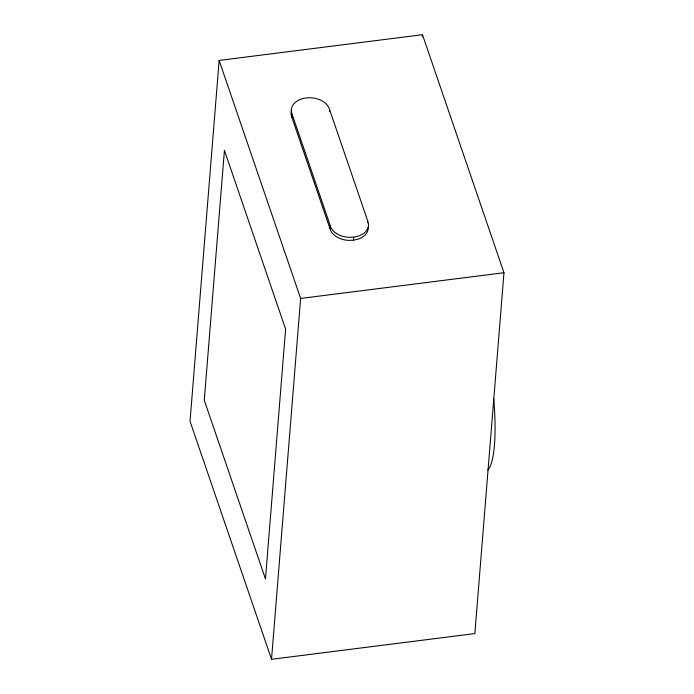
<?xml version="1.0" encoding="UTF-8"?>
<svg xmlns="http://www.w3.org/2000/svg" width="694" height="694" viewBox="0 0 694 694"><rect width="100%" height="100%" fill="white"/><g stroke="black" fill="none" stroke-linecap="round" stroke-linejoin="round"><path stroke-width="1.04" d="M219.139 60.43L190.035 421.275L271.528 659.3L474.861 633.57L503.965 272.725L422.473 34.7L219.139 60.43L300.632 298.446L271.528 659.3M368.245 227.406A19.337 13.412 4.6 0 1 358.356 239.092L353.48 240.211L348.267 240.367A19.337 13.412 4.6 0 1 329.936 228.508L291.914 117.451L292.157 114.406A19.337 13.412 4.6 0 1 306.063 97.958A19.337 13.412 4.6 0 1 329.615 109.661L367.638 220.727L367.473 222.757M329.45 111.691L329.615 109.661M329.936 228.508L330.179 225.463L292.157 114.406M353.48 240.211L353.732 237.166L358.607 236.047A19.337 13.412 4.6 0 0 367.638 220.727M422.299 36.86L422.473 34.7M300.632 298.446L503.965 272.725M353.732 237.166L348.518 237.322A19.337 13.412 4.6 0 1 330.179 225.463M291.914 117.451A19.337 13.412 4.6 0 1 291.627 110.216M493.755 398.903A87.808 18.27 82.8 0 1 487.83 470.133M224.422 150.372L204.27 400.238L265.464 578.978L285.616 329.112L224.422 150.372"/></g></svg>
